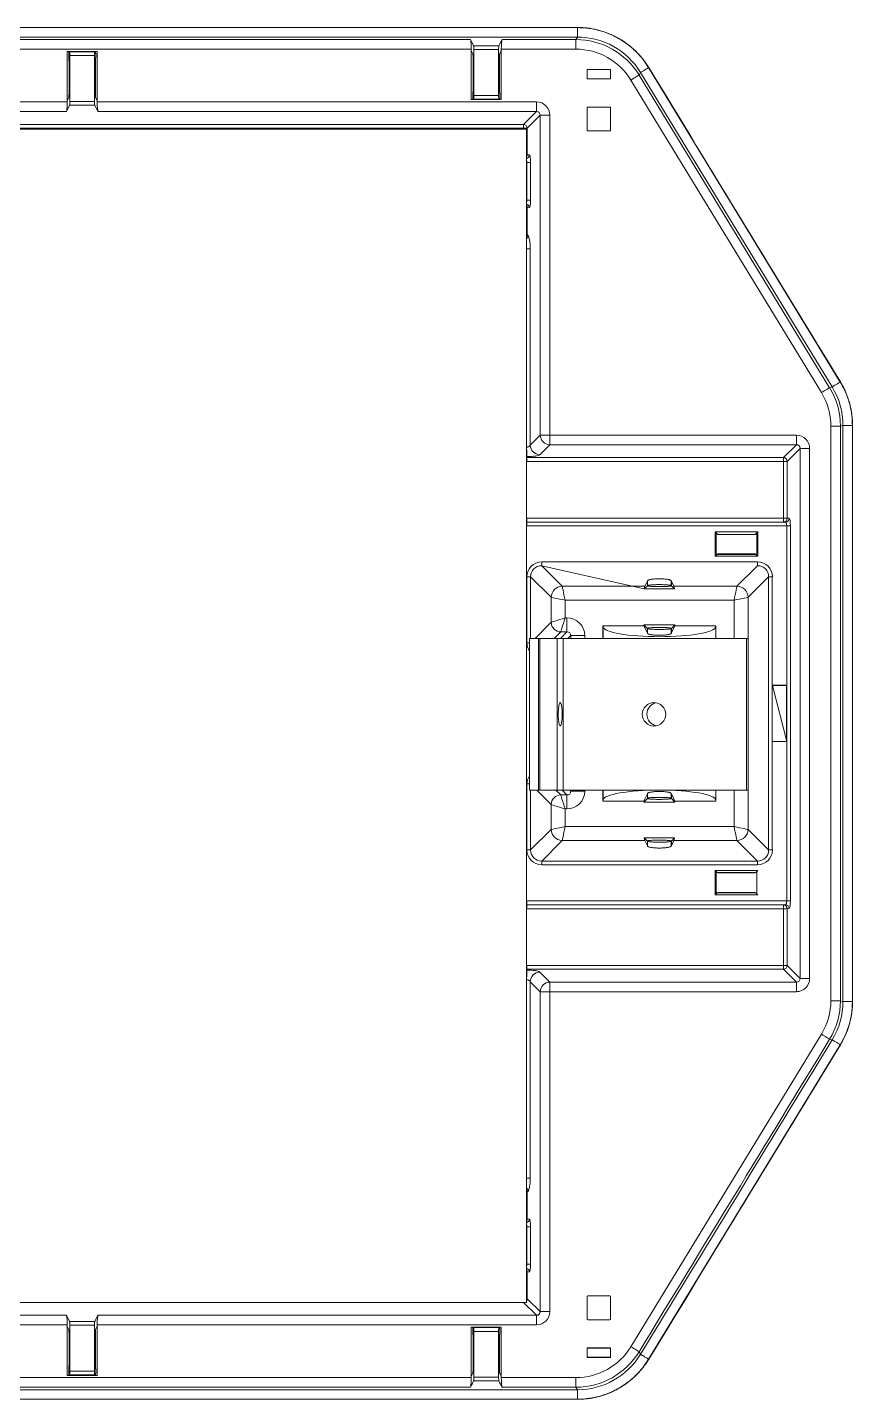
# Model space of a CAD drawing. Header units: inches. Extents: x 1518 to 2565, y 62 to 679.
# Drawn here: x 2197.41 to 2208.39, y 594.84 to 613.12 of the extents above; entities that cross this region are included whole.
import ezdxf

# ---------------------------------------------------------------- set-up
doc = ezdxf.new("R2010")
doc.units = ezdxf.units.IN
doc.header["$LTSCALE"] = 50
doc.header["$MEASUREMENT"] = 0
for name, color, linetype, lineweight in [('E2-ECOFEET', 254, 'Continuous', 5), ('ECOFEET', 254, 'Continuous', 5), ('TEXT', 1, 'Continuous', 20)]:
    doc.layers.add(name, color=color, linetype=linetype, lineweight=lineweight)

# ---------------------------------------------------------------- blocks, each defined once
blk = doc.blocks.new('Z1')
at = {"layer": 'ECOFEET', "color": 1, "linetype": 'Continuous'}
for p, q in [((75.225, 146.368), (75.244, 146.402)), ((73.831, 146.222), (73.852, 146.18)), ((68.476, 146.069), (68.476, 145.647)), ((68.827, 146.069), (68.827, 145.647)), ((73.856, 146.131), (73.856, 145.709)), ((74.207, 146.131), (74.207, 145.709)), ((75.687, 145.97), (75.687, 145.845)), ((68.472, 145.598), (68.451, 145.556)), ((68.83, 145.598), (68.851, 145.556)), ((75.373, 145.162), (75.373, 145.46)), ((75.383, 145.47), (75.677, 145.47)), ((75.687, 145.46), (75.687, 145.162)), ((75.677, 145.152), (75.383, 145.152)), ((77.08, 139.811), (77.08, 139.486)), ((77.645, 139.811), (77.62, 139.785)), ((77.08, 139.486), (77.645, 139.486)), ((76.177, 139.16), (76.177, 139.096)), ((76.495, 139.096), (76.495, 139.16)), ((75.585, 138.561), (76.128, 138.561)), ((76.177, 138.525), (76.177, 138.461)), ((76.495, 138.461), (76.495, 138.525)), ((76.544, 138.561), (76.544, 138.575)), ((77.087, 138.561), (77.087, 138.393)), ((74.725, 136.373), (74.725, 138.393)), ((74.746, 136.373), (74.746, 138.393)), ((74.973, 136.373), (74.973, 138.393)), ((75.057, 136.373), (75.057, 138.393)), ((77.498, 136.373), (77.498, 138.393)), ((78.03, 137.021), (78.032, 137.019)), ((75.585, 136.373), (75.585, 136.227)), ((76.177, 136.327), (76.177, 136.263)), ((76.495, 136.263), (76.495, 136.327)), ((76.177, 135.692), (76.177, 135.628)), ((76.495, 135.628), (76.495, 135.692)), ((74.569, 133.975), (74.568, 133.988)), ((75.373, 129.626), (75.373, 129.328)), ((75.677, 129.636), (75.383, 129.636)), ((75.687, 129.328), (75.687, 129.626)), ((74.7, 129.378), (74.528, 129.55)), ((68.472, 129.19), (68.451, 129.232)), ((75.383, 129.318), (75.677, 129.318)), ((68.476, 128.719), (68.476, 129.141)), ((68.827, 128.719), (68.827, 129.141)), ((73.856, 128.657), (73.856, 129.079)), ((74.207, 128.657), (74.207, 129.079)), ((75.374, 128.942), (75.373, 128.943)), ((75.374, 128.942), (75.374, 128.819)), ((75.686, 128.942), (75.374, 128.942)), ((75.686, 128.819), (75.686, 128.942)), ((75.373, 128.818), (75.687, 128.818))]:
    blk.add_line(p, q, dxfattribs=at)
for points in [[(75.244, 146.53), (75.244, 146.527), (75.244, 146.402), (58.783, 146.402)], [(58.783, 145.538), (68.451, 145.538), (68.451, 145.556), (68.451, 146.21), (68.851, 146.21), (68.851, 145.556), (68.851, 145.538), (74.7, 145.538), (74.7, 145.41)], [(74.231, 146.222), (74.231, 146.24), (75.225, 146.24), (75.225, 146.368), (74.241, 146.368), (74.199, 146.285), (73.863, 146.285), (73.822, 146.368)], [(74.21, 146.18), (74.231, 146.222), (74.231, 145.568), (73.831, 145.568), (73.831, 146.222), (73.831, 146.24)], [(75.686, 145.969), (75.687, 145.97), (75.373, 145.97), (75.374, 145.969)], [(75.686, 145.846), (75.687, 145.845), (75.373, 145.845)], [(76.085, 145.929), (76.066, 145.896), (78.603, 141.732)], [(78.16, 140.972), (78.16, 141.1), (74.877, 141.1), (74.877, 145.361), (74.749, 145.361)], [(74.528, 145.175), (74.528, 145.189), (58.783, 145.189)], [(59.317, 129.55), (66.942, 129.55), (74.567, 129.55), (74.567, 145.175), (66.942, 145.175), (66.942, 129.55)], [(74.567, 144.23), (74.572, 144.23), (74.572, 144.732), (74.567, 144.732)], [(74.572, 144.732), (74.621, 144.732), (74.621, 144.23), (74.572, 144.23)], [(78.747, 141.22), (78.619, 141.22), (78.619, 133.568), (78.747, 133.568), (78.78, 133.559)], [(74.572, 140.8), (77.988, 140.8), (77.988, 140.751), (74.572, 140.751), (74.572, 140.8), (74.572, 140.813)], [(78.032, 139.893), (78.081, 139.893), (78.081, 134.896), (78.032, 134.896), (74.57, 134.896), (74.57, 134.846)], [(77.08, 139.811), (77.106, 139.785), (77.092, 139.784), (77.092, 139.513), (77.106, 139.511), (77.08, 139.486)], [(74.621, 138.393), (74.621, 139.214), (74.572, 139.214), (74.572, 138.334), (74.607, 138.334)], [(77.517, 136.373), (77.517, 135.848), (77.791, 135.575), (77.84, 135.575), (77.84, 137.019), (77.84, 137.769), (77.84, 139.214), (77.791, 139.214), (77.791, 135.575)], [(77.791, 139.214), (77.517, 138.94), (77.517, 138.393)], [(75.082, 138.667), (75.105, 138.667), (75.105, 138.479)], [(75.585, 138.393), (75.585, 138.561), (75.586, 138.546), (75.586, 138.393)], [(76.128, 138.575), (76.128, 138.561), (76.176, 138.465), (76.176, 138.527), (76.128, 138.575), (76.544, 138.575), (76.496, 138.527), (76.496, 138.465), (76.544, 138.561), (77.087, 138.561), (77.086, 138.546), (77.086, 138.393)], [(75.155, 138.393), (75.155, 138.43), (75.117, 138.393)], [(75.155, 138.43), (75.342, 138.43), (75.342, 138.393)], [(78.03, 137.767), (78.032, 137.769), (77.84, 137.769), (77.842, 137.767)], [(74.607, 136.454), (74.572, 136.454), (74.572, 135.575), (74.621, 135.575), (74.621, 136.373)], [(75.14, 136.373), (75.155, 136.358), (75.155, 136.373)], [(75.342, 136.373), (75.342, 136.358), (75.155, 136.358)], [(75.586, 136.373), (75.586, 136.243), (75.585, 136.227), (76.128, 136.227)], [(76.544, 136.213), (76.128, 136.213), (76.176, 136.261), (76.176, 136.323), (76.128, 136.227), (76.128, 136.213)], [(77.087, 136.227), (76.544, 136.227), (76.496, 136.323), (76.496, 136.261), (76.544, 136.213), (76.544, 136.227)], [(77.086, 136.373), (77.086, 136.243), (77.087, 136.227), (77.087, 136.373)], [(77.08, 135.303), (77.106, 135.277), (77.092, 135.275), (77.092, 135.004), (77.106, 135.003), (77.08, 134.977)], [(78.014, 134.846), (77.988, 134.843), (77.988, 134.793), (74.57, 134.793), (74.57, 134.843)], [(74.572, 133.975), (74.572, 133.988), (74.572, 134.037), (77.988, 134.037), (77.988, 133.988), (74.572, 133.988)], [(74.749, 129.427), (74.749, 133.688), (74.616, 133.821)], [(76.195, 128.792), (76.193, 128.794), (78.744, 132.981), (78.746, 132.98)], [(74.567, 130.057), (74.572, 130.057), (74.621, 130.057), (74.621, 130.558), (74.572, 130.558)], [(74.572, 130.057), (74.572, 130.558), (74.567, 130.558)], [(68.851, 129.232), (68.851, 129.25), (74.7, 129.25), (74.7, 129.378), (68.861, 129.378), (68.819, 129.295), (68.483, 129.295), (68.442, 129.378)], [(68.451, 129.25), (68.451, 129.232), (68.451, 128.578), (68.851, 128.578), (68.851, 129.232), (68.83, 129.19)], [(74.231, 128.566), (74.231, 129.22), (73.831, 129.22), (73.831, 128.566), (73.852, 128.608)], [(73.822, 128.42), (63.481, 128.42), (63.439, 128.503), (63.103, 128.503), (63.062, 128.42)], [(63.471, 128.566), (63.471, 128.548), (73.831, 128.548), (73.831, 128.566)], [(75.244, 128.387), (75.225, 128.42), (75.225, 128.548), (74.231, 128.548), (74.231, 128.566), (74.21, 128.608)], [(58.783, 128.387), (75.244, 128.387), (75.244, 128.261), (75.244, 128.259)]]:
    blk.add_lwpolyline(points, dxfattribs=at)
for points in [[(68.827, 146.205), (68.476, 146.205), (68.482, 146.204), (68.82, 146.204)], [(74.196, 146.236), (73.867, 146.236), (73.867, 145.624), (74.196, 145.624)], [(68.816, 146.154), (68.487, 146.154), (68.487, 145.542), (68.816, 145.542)], [(75.374, 145.969), (75.686, 145.969), (75.686, 145.846), (75.374, 145.846), (75.373, 145.845), (75.373, 145.97)], [(74.207, 145.573), (73.856, 145.573), (73.862, 145.574), (74.2, 145.574)], [(77.988, 139.945), (77.988, 139.995), (74.57, 139.995), (74.57, 139.945), (74.57, 139.943)], [(77.08, 139.811), (77.645, 139.811), (77.645, 139.486), (77.62, 139.511), (77.633, 139.513), (77.633, 139.784), (77.62, 139.785), (77.613, 139.778), (77.113, 139.778), (77.106, 139.785)], [(77.106, 139.511), (77.113, 139.518), (77.613, 139.518), (77.62, 139.511)], [(76.135, 139.053), (76.537, 139.053), (76.496, 139.094), (76.496, 139.156), (76.53, 139.088), (77.369, 139.088), (77.643, 139.361), (77.643, 139.411), (74.769, 139.411), (74.769, 139.361)], [(74.607, 138.393), (74.725, 138.393), (74.746, 138.393), (74.973, 138.393), (75.057, 138.393), (77.498, 138.393), (77.518, 138.393), (77.518, 136.373), (77.498, 136.373), (75.057, 136.373), (74.973, 136.373), (74.746, 136.373), (74.725, 136.373), (74.607, 136.373)], [(77.842, 137.767), (78.03, 137.767), (78.03, 137.021), (77.842, 137.021), (77.84, 137.019), (78.032, 137.019)], [(77.08, 135.303), (77.08, 134.977), (77.645, 134.977), (77.62, 135.003), (77.633, 135.004), (77.633, 135.275), (77.62, 135.277), (77.613, 135.27), (77.113, 135.27), (77.106, 135.277), (77.62, 135.277), (77.645, 135.303)], [(77.106, 135.003), (77.113, 135.01), (77.613, 135.01), (77.62, 135.003)], [(68.487, 128.634), (68.816, 128.634), (68.816, 129.246), (68.487, 129.246)], [(73.862, 129.214), (74.2, 129.214), (74.207, 129.215), (73.856, 129.215)], [(73.867, 128.552), (74.196, 128.552), (74.196, 129.164), (73.867, 129.164)], [(75.686, 128.942), (75.687, 128.943), (75.373, 128.943), (75.373, 128.818), (75.374, 128.819), (75.686, 128.819), (75.687, 128.818)]]:
    blk.add_lwpolyline(points, close=True, dxfattribs=at)
at = {"layer": 'ECOFEET', "color": 1, "linetype": 'Continuous', "flags": 128}
for points in [[(76.066, 145.896), (76.061, 145.893), (76.053, 145.888), (76.042, 145.881), (76.028, 145.873), (76.013, 145.863), (75.995, 145.852), (75.976, 145.841), (75.957, 145.829), (78.494, 141.666), (78.513, 141.678), (78.532, 141.689), (78.549, 141.7), (78.565, 141.709), (78.579, 141.718), (78.59, 141.724), (78.598, 141.729), (78.603, 141.732), (78.637, 141.742), (78.642, 141.745), (78.65, 141.75), (78.66, 141.756), (78.674, 141.765), (78.689, 141.774), (78.707, 141.785), (78.725, 141.796), (78.744, 141.807), (76.193, 145.995), (76.195, 145.996)], [(78.637, 141.742), (76.085, 145.929), (76.09, 145.932), (76.098, 145.937), (76.109, 145.944), (76.123, 145.952), (76.138, 145.961), (76.155, 145.972), (76.174, 145.983), (76.193, 145.995)], [(74.567, 140.8), (74.568, 140.8), (74.568, 140.798), (74.568, 140.794), (74.567, 140.789), (74.567, 140.783), (74.567, 140.779)], [(75.018, 138.393), (75.105, 138.479), (75.023, 138.479), (75.026, 138.49), (75.031, 138.507), (75.039, 138.531), (75.048, 138.559), (75.058, 138.593), (75.07, 138.629), (75.082, 138.667), (75.082, 138.901), (75.044, 138.909), (75.008, 138.916), (74.975, 138.923), (74.946, 138.929), (74.922, 138.934), (74.905, 138.938), (74.895, 138.94), (74.895, 138.607), (74.905, 138.611), (74.922, 138.616), (74.946, 138.624), (74.975, 138.633), (75.008, 138.643), (75.044, 138.655), (75.082, 138.667)], [(75.041, 137.383), (75.04, 137.429), (75.036, 137.471), (75.031, 137.505), (75.024, 137.528), (75.017, 137.538), (75.009, 137.535), (75.002, 137.518), (74.996, 137.489), (74.991, 137.45), (74.989, 137.406), (74.989, 137.359), (74.991, 137.315), (74.996, 137.276), (75.002, 137.247), (75.009, 137.23), (75.017, 137.227), (75.024, 137.237), (75.031, 137.26), (75.036, 137.295), (75.04, 137.337), (75.041, 137.383)], [(77.643, 135.427), (74.769, 135.427), (74.769, 135.378), (77.643, 135.378), (77.643, 135.427), (77.369, 135.7), (77.367, 135.711), (77.364, 135.728), (77.359, 135.752), (77.353, 135.781), (77.346, 135.814), (77.338, 135.85), (77.33, 135.888), (77.33, 136.373)], [(75.105, 136.309), (75.105, 136.122), (75.082, 136.122), (75.044, 136.134), (75.008, 136.145), (74.975, 136.155), (74.946, 136.165), (74.922, 136.172), (74.905, 136.178), (74.895, 136.181), (74.895, 135.848), (74.905, 135.85), (74.922, 135.854), (74.946, 135.859), (74.975, 135.865), (75.008, 135.872), (75.044, 135.88), (75.082, 135.888), (75.074, 135.85), (75.066, 135.814), (75.059, 135.781), (75.053, 135.752), (75.048, 135.728), (75.044, 135.711), (75.042, 135.7), (76.142, 135.7), (76.176, 135.632), (76.176, 135.694), (76.135, 135.735), (76.537, 135.735), (76.496, 135.694), (76.496, 135.632), (76.53, 135.7)], [(74.567, 133.988), (74.568, 133.988), (74.568, 133.99), (74.568, 133.994), (74.567, 133.999), (74.567, 134.005), (74.567, 134.009)], [(76.085, 128.859), (76.066, 128.893), (76.061, 128.896), (76.053, 128.901), (76.042, 128.907), (76.028, 128.916), (76.013, 128.925), (75.995, 128.936), (75.976, 128.947), (75.957, 128.959), (78.494, 133.122), (78.513, 133.111), (78.532, 133.099), (78.549, 133.089), (78.565, 133.079), (78.579, 133.071), (78.59, 133.064), (78.598, 133.059), (78.603, 133.056)]]:
    blk.add_lwpolyline(points, dxfattribs=at)
at = {"layer": 'ECOFEET', "color": 1, "linetype": 'Continuous'}
for points in [[(74.567, 144.783, 0.339312), (74.604, 144.832), (74.577, 144.834), (74.577, 145.189, 0.393981), (74.528, 145.238), (74.7, 145.41), (68.861, 145.41), (68.819, 145.493), (68.483, 145.493), (68.442, 145.41)], [(58.783, 145.238), (74.528, 145.238), (74.528, 145.189), (74.577, 145.189), (74.749, 145.361), (74.749, 141.1), (74.877, 141.1), (74.877, 140.972, -0.39394), (74.749, 141.1), (74.616, 140.967), (74.616, 143.583), (74.567, 143.583)], [(74.567, 144.834), (74.577, 144.834, -0.161909), (74.567, 144.804)], [(74.567, 143.719, 0.243978), (74.59, 143.76), (74.577, 143.773), (74.577, 144.127), (74.604, 144.13, 0.339475), (74.567, 144.178)], [(74.567, 144.158, -0.161947), (74.577, 144.127), (74.567, 144.127)], [(74.567, 143.773), (74.577, 143.773, -0.1542), (74.567, 143.744)], [(78.209, 133.865), (78.209, 140.923), (78.037, 140.751, 0.393894), (77.988, 140.8), (78.16, 140.972), (74.877, 140.972), (74.744, 140.839, -0.393941), (74.616, 140.967)], [(78.16, 133.816), (77.988, 133.988, 0.393952), (78.037, 134.037), (78.209, 133.865), (78.337, 133.865), (78.337, 140.923), (78.209, 140.923)], [(74.568, 140.8), (74.569, 140.813, 0.017211), (74.572, 140.813), (74.572, 140.813, -0.01683), (74.569, 140.813), (74.569, 140.813)], [(78.032, 134.896), (78.032, 137.019), (78.032, 137.769), (78.032, 139.893), (74.57, 139.893), (74.57, 139.943), (78.014, 139.943), (77.988, 139.945, 0.41212), (78.037, 139.995), (77.988, 139.995), (77.988, 140.751), (78.037, 140.751), (78.037, 139.995), (78.064, 139.993, -0.412121), (78.014, 139.943)], [(74.769, 139.361), (75.042, 139.088, 0.393943), (74.895, 138.94), (74.621, 139.214)], [(74.68, 138.393), (74.895, 138.607, 0.39393), (75.023, 138.479), (74.936, 138.393)], [(76.295, 137.536, 0.358827), (76.17, 137.383, 0.35828), (76.295, 137.229)], [(74.959, 136.373), (75.023, 136.309, 0.39393), (74.895, 136.181), (74.703, 136.373)], [(74.621, 135.575), (74.895, 135.848, 0.393943), (75.042, 135.7), (74.769, 135.427)], [(74.567, 131.206), (74.616, 131.206), (74.616, 133.821, -0.393941), (74.744, 133.949), (74.877, 133.816), (78.16, 133.816), (78.16, 133.688), (74.877, 133.688), (74.877, 133.816, 0.39394), (74.749, 133.688), (74.877, 133.688), (74.877, 129.427), (74.749, 129.427), (74.577, 129.599), (74.577, 129.954), (74.604, 129.957, 0.339312), (74.567, 130.005)], [(74.567, 130.61, 0.338504), (74.604, 130.658), (74.577, 130.661), (74.577, 131.016), (74.59, 131.028, 0.244001), (74.567, 131.069)], [(74.567, 131.016), (74.577, 131.016, 0.153948), (74.567, 131.044)], [(74.567, 130.661), (74.577, 130.661, -0.161908), (74.567, 130.631)], [(74.567, 129.984, -0.161909), (74.577, 129.954), (74.567, 129.954)], [(74.567, 129.599), (74.577, 129.599, -0.154203), (74.567, 129.571)]]:
    blk.add_lwpolyline(points, format="xyb", dxfattribs=at)
at = {"layer": 'ECOFEET', "color": 1, "linetype": 'Continuous', "flags": 128}
for points in [[(76.135, 139.053), (76.176, 139.094), (76.176, 139.156), (76.142, 139.088), (75.042, 139.088), (75.044, 139.078), (75.048, 139.06), (75.053, 139.037), (75.059, 139.008), (75.066, 138.974), (75.074, 138.938), (75.082, 138.901), (77.33, 138.901), (77.338, 138.938), (77.346, 138.974), (77.353, 139.008), (77.359, 139.037), (77.364, 139.06), (77.367, 139.078), (77.369, 139.088, -0.393943), (77.517, 138.94), (77.507, 138.938), (77.49, 138.934), (77.466, 138.929), (77.437, 138.923), (77.404, 138.916), (77.368, 138.909), (77.33, 138.901), (77.33, 138.393)], [(76.53, 135.7), (77.369, 135.7, 0.393943), (77.517, 135.848), (77.507, 135.85), (77.49, 135.854), (77.466, 135.859), (77.437, 135.865), (77.404, 135.872), (77.368, 135.88), (77.33, 135.888), (75.082, 135.888), (75.082, 136.122), (75.07, 136.159), (75.058, 136.195), (75.048, 136.229), (75.039, 136.258), (75.031, 136.281), (75.026, 136.299), (75.023, 136.309), (75.105, 136.309), (75.042, 136.373)]]:
    blk.add_lwpolyline(points, format="xyb", dxfattribs=at)
at = {"layer": 'ECOFEET', "color": 1, "linetype": 'Continuous'}
for points in [[(78.037, 134.037), (77.988, 134.037), (77.988, 134.793), (78.037, 134.793, 0.41212), (77.988, 134.843), (74.57, 134.843), (74.57, 134.846), (78.014, 134.846, -0.412121), (78.064, 134.796), (78.037, 134.793)], [(74.569, 133.975, -0.01683), (74.572, 133.975), (74.572, 133.975, 0.015516), (74.569, 133.975)]]:
    blk.add_lwpolyline(points, format="xyb", close=True, dxfattribs=at)
blk.add_circle((76.264, 137.382), 0.156, dxfattribs=at)
for centre, major_axis, ratio, start_param, end_param in [((75.225, 145.382), (0.502, 0.894), 0.975175, 5.779917, 6.786454), ((68.482, 146.154), (0, 0.05), 0.087489, 4.712389, 6.265732), ((68.82, 146.154), (0, 0.05), 0.087489, 0.017453, 1.570796), ((73.862, 146.236), (0, 0.05), 0.087489, 4.712389, 6.108652), ((74.2, 146.236), (0, 0.05), 0.087489, 0.174533, 1.570796), ((74.243, 146.24), (0, 0.13), 0.087489, 0.174533, 1.570796), ((75.21, 145.357), (0.497, 0.885), 0.985189, 5.779917, 6.786454), ((75.21, 145.357), (-0.435, -0.774), 0.980156, 2.638324, 3.644861), ((68.471, 146.069), (0, 0.05), 0.087489, 4.712389, 5.759587), ((73.851, 146.131), (0, 0.05), 0.087489, 4.712389, 6.108652), ((74.211, 146.131), (0, 0.05), 0.087489, 0.174533, 1.570796), ((68.471, 145.647), (0, 0.05), 0.087489, 3.316126, 4.712389), ((68.831, 145.647), (0, 0.05), 0.087489, 1.570796, 2.96706), ((73.851, 145.709), (0, 0.05), 0.087489, 3.665191, 4.712389), ((68.482, 145.542), (0, 0.05), 0.087489, 3.316126, 4.712389), ((68.82, 145.542), (0, 0.05), 0.087489, 1.570796, 2.96706), ((68.863, 145.538), (0, 0.13), 0.087489, 1.570796, 2.96706), ((73.862, 145.624), (0, 0.05), 0.087489, 3.159046, 4.712389), ((74.2, 145.624), (0, 0.05), 0.087489, 1.570796, 3.124139), ((74.694, 145.355), (-0.131, -0.131), 0.970288, 2.371274, 3.911912), ((75.383, 145.46), (-0.00707, 0.00707), 0.999695, 5.497939, 7.068431), ((75.677, 145.46), (0.00707, 0.00707), 0.999695, 5.497939, 7.068431), ((74.694, 145.355), (0.042, 0.042), 0.84211, 5.512866, 7.053504), ((75.383, 145.162), (-0.00707, -0.00707), 0.999695, 5.497939, 7.068431), ((75.677, 145.162), (0.00707, -0.00707), 0.999695, 5.497939, 7.068431), ((74.554, 144.732), (0, 0.05), 0.352654, 4.712389, 5.483791), ((74.603, 144.732), (0, 0.1), 0.176327, 4.712389, 6.265732), ((74.554, 144.23), (0, 0.05), 0.352654, 3.940987, 4.712389), ((74.603, 144.23), (0, 0.1), 0.176327, 3.159046, 4.712389), ((74.584, 143.583), (0, 0.18), 0.176327, 4.712389, 6.108652), ((77.735, 141.213), (-0.852, -0.239), 0.98364, 2.872238, 3.410948), ((77.735, 141.213), (0.975, 0.274), 0.987808, 6.01383, 6.55254), ((77.761, 141.22), (0.983, 0.276), 0.979508, 6.01383, 6.55254), ((78.154, 140.917), (-0.131, -0.131), 0.970288, 2.371274, 3.911912), ((78.154, 140.917), (0.042, 0.042), 0.84211, 5.512866, 7.053504), ((74.572, 140.852), (-0.003, -0.101), 0.984791, 6.249645, 6.316725), ((74.572, 140.852), (0.0018, 0.0523), 0.955933, 3.108053, 3.175133), ((74.567, 140.845), (0.18, 0), 0.176327, 4.741443, 6.108652), ((78.063, 139.893), (0, 0.1), 0.176327, 4.712389, 6.265732), ((78.014, 139.893), (0, 0.05), 0.352654, 4.712389, 6.265732), ((74.775, 139.208), (-0.146, 0.146), 0.970288, 5.512866, 7.053504), ((74.775, 139.208), (0.111, -0.111), 0.951716, 2.371274, 3.911912), ((77.637, 139.208), (0.146, 0.146), 0.970288, 5.512866, 7.053504), ((77.637, 139.208), (0.111, 0.111), 0.951716, 5.512866, 7.053504), ((76.145, 138.901), (0, 0.19), 0.087489, 0.174533, 0.638994), ((76.527, 138.901), (0, 0.19), 0.087489, 5.644191, 6.108652), ((75.098, 138.423), (-0.175, -0.175), 0.970288, 2.371274, 3.911912), ((76.336, 138.548), (0.75, 0), 0.176327, 3.159046, 6.265732), ((74.754, 138.339), (-0.131, -0.131), 0.970288, 5.512866, 6.143516), ((75.098, 138.423), (0.0445, 0.0445), 0.793717, 5.512866, 7.053504), ((74.754, 136.449), (0.131, -0.131), 0.970288, 3.281262, 3.911912), ((75.098, 136.365), (-0.175, 0.175), 0.970288, 2.371274, 3.911912), ((75.098, 136.365), (-0.0445, 0.0445), 0.793717, 2.371274, 3.911912), ((76.336, 136.24), (0.75, 0), 0.176327, 0.017453, 3.124139), ((75.678, 136.265), (0.5, 0), 0.087489, 6.195919, 6.224625), ((76.145, 135.888), (0, 0.19), 0.087489, 2.502598, 2.96706), ((76.994, 135.69), (0.5, 0), 0.087489, 3.054326, 3.083032), ((76.527, 135.888), (0, 0.19), 0.087489, 3.316126, 3.780587), ((74.775, 135.581), (-0.146, -0.146), 0.970288, 5.512866, 7.053504), ((74.775, 135.581), (0.111, 0.111), 0.951716, 2.371274, 3.911912), ((77.637, 135.581), (0.111, -0.111), 0.951716, 5.512866, 7.053504), ((77.637, 135.581), (0.146, -0.146), 0.970288, 5.512866, 7.053504), ((78.014, 134.896), (0, 0.05), 0.352654, 3.159046, 4.712389), ((78.063, 134.896), (0, 0.1), 0.176327, 3.159046, 4.712389), ((74.572, 133.936), (-0.003, 0.101), 0.984791, 6.249645, 6.316725), ((74.572, 133.936), (-0.0018, 0.0523), 0.955933, 6.249645, 6.316725), ((74.567, 133.944), (0.18, 0), 0.176327, 0.174533, 1.541742), ((78.154, 133.871), (-0.131, 0.131), 0.970288, 2.371274, 3.911912), ((78.154, 133.871), (-0.042, 0.042), 0.84211, 2.371274, 3.911912), ((77.735, 133.576), (-0.852, 0.239), 0.98364, 2.872238, 3.410948), ((77.735, 133.576), (0.975, -0.274), 0.987808, 6.01383, 6.55254), ((77.761, 133.568), (0.983, -0.276), 0.979508, 6.01383, 6.55254), ((74.584, 131.206), (0, 0.18), 0.176327, 3.316126, 4.712389), ((74.603, 130.558), (0, 0.1), 0.176327, 4.712389, 6.265732), ((74.554, 130.558), (0, 0.05), 0.352654, 4.712389, 5.483791), ((74.554, 130.057), (0, 0.05), 0.352654, 3.940987, 4.712389), ((74.603, 130.057), (0, 0.1), 0.176327, 3.159046, 4.712389), ((75.383, 129.626), (-0.00707, 0.00707), 0.999695, 5.497939, 7.068431), ((75.677, 129.626), (0.00707, 0.00707), 0.999695, 5.497939, 7.068431), ((74.694, 129.433), (-0.131, 0.131), 0.970288, 2.371274, 3.911912), ((74.694, 129.433), (-0.042, 0.042), 0.84211, 2.371274, 3.911912), ((68.482, 129.246), (0, 0.05), 0.087489, 4.712389, 6.108652), ((68.82, 129.246), (0, 0.05), 0.087489, 0.174533, 1.570796), ((68.863, 129.25), (0, 0.13), 0.087489, 0.174533, 1.570796), ((73.862, 129.164), (0, 0.05), 0.087489, 4.712389, 6.265732), ((74.2, 129.164), (0, 0.05), 0.087489, 0.017453, 1.570796), ((75.383, 129.328), (-0.00707, -0.00707), 0.999695, 5.497939, 7.068431), ((75.677, 129.328), (0.00707, -0.00707), 0.999695, 5.497939, 7.068431), ((68.471, 129.141), (0, 0.05), 0.087489, 4.712389, 6.108652), ((68.831, 129.141), (0, 0.05), 0.087489, 0.174533, 1.570796), ((73.851, 129.079), (0, 0.05), 0.087489, 4.712389, 5.759587), ((75.21, 129.432), (-0.435, 0.774), 0.980156, 2.638324, 3.644861), ((75.21, 129.432), (-0.497, 0.885), 0.985189, 2.638324, 3.644861), ((75.225, 129.406), (-0.502, 0.894), 0.975175, 2.638324, 3.644861), ((68.471, 128.719), (0, 0.05), 0.087489, 3.665191, 4.712389), ((73.851, 128.657), (0, 0.05), 0.087489, 3.316126, 4.712389), ((74.211, 128.657), (0, 0.05), 0.087489, 1.570796, 2.96706), ((68.482, 128.634), (0, 0.05), 0.087489, 3.159046, 4.712389), ((68.82, 128.634), (0, 0.05), 0.087489, 1.570796, 3.124139), ((73.862, 128.552), (0, 0.05), 0.087489, 3.316126, 4.712389), ((74.2, 128.552), (0, 0.05), 0.087489, 1.570796, 2.96706), ((74.243, 128.548), (0, 0.13), 0.087489, 1.570796, 2.96706)]:
    blk.add_ellipse(centre, major_axis=major_axis, ratio=ratio, start_param=start_param, end_param=end_param, dxfattribs=at)
for points, knots in [([(75.789, 146.387), (75.774, 146.395), (75.738, 146.415), (75.686, 146.439), (75.632, 146.461), (75.581, 146.478), (75.545, 146.488), (75.526, 146.493), (75.51, 146.498), (75.469, 146.507), (75.413, 146.517), (75.355, 146.525), (75.301, 146.529), (75.263, 146.529), (75.244, 146.53), (69.757, 146.53), (64.27, 146.53), (58.783, 146.53)], [0, 0, 0, 0, 0.18002, 0.438364, 0.599832, 0.799874, 1, 1, 1, 1.179721, 1.43795, 1.599566, 1.799702, 2, 2, 2, 3, 3, 3, 3]), ([(76.193, 145.995), (76.169, 146.031), (76.121, 146.104), (76.021, 146.216), (75.892, 146.326), (75.731, 146.422), (75.556, 146.488), (75.392, 146.522), (75.287, 146.526), (75.244, 146.527), (69.757, 146.527), (64.27, 146.527), (58.783, 146.527)], [0, 0, 0, 0, 0.115443, 0.230884, 0.395157, 0.559428, 0.723469, 0.887518, 1, 1, 1, 2, 2, 2, 2]), ([(78.908, 133.559), (78.908, 136.116), (78.908, 138.673), (78.908, 141.229), (78.908, 141.248), (78.908, 141.292), (78.902, 141.353), (78.893, 141.415), (78.883, 141.471), (78.872, 141.511), (78.867, 141.53), (78.862, 141.548), (78.849, 141.59), (78.828, 141.647), (78.802, 141.705), (78.777, 141.756), (78.756, 141.791), (78.746, 141.808), (77.895, 143.204), (77.045, 144.6), (76.195, 145.996), (76.185, 146.01), (76.163, 146.046), (76.13, 146.092), (76.093, 146.138), (76.057, 146.178), (76.03, 146.204), (76.017, 146.218), (76.004, 146.23), (75.974, 146.258), (75.93, 146.294), (75.883, 146.329), (75.839, 146.359), (75.806, 146.378), (75.789, 146.387)], [0, 0, 0, 0, 1, 1, 1, 1.180358, 1.438821, 1.600134, 1.800072, 2, 2, 2, 2.180039, 2.438373, 2.599849, 2.799888, 3, 3, 3, 4, 4, 4, 4.180627, 4.439238, 4.600416, 4.800263, 5, 5, 5, 5.180341, 5.438823, 5.600136, 5.800081, 6, 6, 6, 6]), ([(63.062, 146.368), (63.075, 146.34), (63.089, 146.313), (63.103, 146.285), (63.215, 146.285), (63.327, 146.285), (63.439, 146.285), (63.453, 146.313), (63.467, 146.34), (63.481, 146.368), (66.928, 146.368), (70.375, 146.368), (73.822, 146.368), (73.823, 146.363), (73.826, 146.354), (73.829, 146.319), (73.831, 146.279), (73.831, 146.253), (73.831, 146.24), (70.378, 146.24), (66.924, 146.24), (63.471, 146.24), (63.471, 146.234), (63.471, 146.228), (63.471, 146.222), (63.471, 146.004), (63.471, 145.786), (63.471, 145.568), (63.338, 145.568), (63.204, 145.568), (63.071, 145.568), (63.071, 145.786), (63.071, 146.004), (63.071, 146.222), (63.071, 146.228), (63.071, 146.234), (63.071, 146.24)], [0, 0, 0, 0, 1, 1, 1, 2, 2, 2, 3, 3, 3, 4, 4, 4, 4.272801, 4.562439, 4.788004, 5, 5, 5, 6, 6, 6, 7, 7, 7, 8, 8, 8, 9, 9, 9, 10, 10, 10, 11, 11, 11, 11]), ([(68.473, 146.112), (68.473, 146.113), (68.473, 146.117), (68.472, 146.125), (68.471, 146.139), (68.471, 146.155), (68.471, 146.172), (68.472, 146.185), (68.473, 146.197), (68.474, 146.204), (68.475, 146.205), (68.476, 146.205)], [0, 0, 0, 0, 0.046016, 0.154502, 0.274037, 0.399936, 0.525871, 0.645374, 0.753886, 0.891298, 1, 1, 1, 1]), ([(73.856, 145.573), (73.855, 145.573), (73.854, 145.574), (73.853, 145.581), (73.852, 145.593), (73.851, 145.607), (73.851, 145.623), (73.851, 145.639), (73.852, 145.653), (73.853, 145.661), (73.853, 145.665), (73.853, 145.666)], [0, 0, 0, 0, 0.108708, 0.246106, 0.354618, 0.474155, 0.600055, 0.725955, 0.845491, 0.954004, 1, 1, 1, 1]), ([(68.451, 145.538), (68.451, 145.522), (68.451, 145.488), (68.448, 145.447), (68.445, 145.42), (68.443, 145.413), (68.442, 145.41), (65.222, 145.41), (62.003, 145.41), (58.783, 145.41)], [0, 0, 0, 0, 0.271927, 0.561327, 0.787283, 1, 1, 1, 2, 2, 2, 2]), ([(78.78, 141.229), (78.822, 141.229), (78.864, 141.229), (78.906, 141.229), (78.905, 141.273), (78.902, 141.36), (78.875, 141.503), (78.828, 141.655), (78.772, 141.756), (78.744, 141.807), (78.745, 141.808), (78.745, 141.808), (78.746, 141.808)], [0, 0, 0, 0, 1, 1, 1, 1.214436, 1.431885, 1.712494, 2, 2, 2, 3, 3, 3, 3]), ([(78.637, 133.046), (78.638, 133.045), (78.64, 133.044), (78.642, 133.043), (78.644, 133.042), (78.647, 133.04), (78.65, 133.038), (78.653, 133.036), (78.657, 133.034), (78.66, 133.032), (78.665, 133.029), (78.669, 133.026), (78.674, 133.024), (78.679, 133.02), (78.684, 133.017), (78.689, 133.014), (78.695, 133.011), (78.701, 133.007), (78.707, 133.004), (78.713, 133), (78.719, 132.996), (78.725, 132.992), (78.731, 132.989), (78.738, 132.985), (78.744, 132.981), (78.765, 133.019), (78.808, 133.095), (78.86, 133.23), (78.898, 133.385), (78.904, 133.5), (78.906, 133.559), (78.906, 136.116), (78.906, 138.673), (78.906, 141.229), (78.907, 141.229), (78.908, 141.229), (78.908, 141.229)], [0, 0, 0, 0, 1, 1, 1, 2, 2, 2, 3, 3, 3, 4, 4, 4, 5, 5, 5, 6, 6, 6, 7, 7, 7, 8, 8, 8, 8.214437, 8.431884, 8.712491, 9, 9, 9, 10, 10, 10, 11, 11, 11, 11]), ([(58.783, 128.259), (64.27, 128.259), (69.757, 128.259), (75.244, 128.259), (75.261, 128.259), (75.303, 128.259), (75.36, 128.264), (75.418, 128.272), (75.471, 128.281), (75.508, 128.29), (75.526, 128.295), (75.543, 128.299), (75.583, 128.31), (75.637, 128.329), (75.691, 128.351), (75.739, 128.374), (75.773, 128.392), (75.789, 128.401), (75.804, 128.409), (75.84, 128.43), (75.887, 128.462), (75.934, 128.498), (75.975, 128.531), (76.003, 128.557), (76.017, 128.57), (76.029, 128.582), (76.059, 128.612), (76.096, 128.655), (76.133, 128.701), (76.164, 128.744), (76.184, 128.776), (76.195, 128.792), (77.045, 130.188), (77.895, 131.584), (78.746, 132.98), (78.755, 132.995), (78.778, 133.034), (78.805, 133.089), (78.83, 133.146), (78.85, 133.2), (78.861, 133.239), (78.867, 133.258), (78.872, 133.276), (78.883, 133.319), (78.894, 133.379), (78.903, 133.441), (78.907, 133.498), (78.908, 133.538), (78.908, 133.559), (78.908, 133.559), (78.907, 133.559), (78.906, 133.559), (78.864, 133.559), (78.822, 133.559), (78.78, 133.559), (78.78, 136.116), (78.78, 138.673), (78.78, 141.229), (78.769, 141.226), (78.758, 141.223), (78.747, 141.22), (78.747, 138.669), (78.747, 136.119), (78.747, 133.568)], [0, 0, 0, 0, 1, 1, 1, 1.180622, 1.439236, 1.600411, 1.800262, 2, 2, 2, 2.180338, 2.438826, 2.600137, 2.80008, 3, 3, 3, 3.180017, 3.438364, 3.599834, 3.799873, 4, 4, 4, 4.179714, 4.437943, 4.599563, 4.799698, 5, 5, 5, 6, 6, 6, 6.180349, 6.438815, 6.600136, 6.800072, 7, 7, 7, 7.180037, 7.438371, 7.599844, 7.79989, 8, 8, 8, 9, 9, 9, 10, 10, 10, 11, 11, 11, 12, 12, 12, 13, 13, 13, 13]), ([(74.572, 140.813), (74.571, 140.817), (74.571, 140.825), (74.57, 140.854), (74.569, 140.893), (74.569, 140.924), (74.569, 140.94), (74.569, 140.941)], [0, 0, 0, 0, 0.242004, 0.484009, 0.726006, 0.988622, 1, 1, 1, 1]), ([(74.572, 133.975), (74.571, 133.971), (74.571, 133.963), (74.57, 133.934), (74.569, 133.896), (74.569, 133.864), (74.569, 133.848), (74.569, 133.847)], [0, 0, 0, 0, 0.242004, 0.484009, 0.726006, 0.988622, 1, 1, 1, 1]), ([(58.783, 128.261), (64.27, 128.261), (69.757, 128.261), (75.244, 128.261), (75.288, 128.262), (75.375, 128.265), (75.523, 128.292), (75.683, 128.345), (75.849, 128.433), (75.997, 128.548), (76.112, 128.67), (76.169, 128.758), (76.193, 128.794), (76.186, 128.797), (76.18, 128.801), (76.174, 128.805), (76.168, 128.809), (76.161, 128.813), (76.155, 128.816), (76.15, 128.82), (76.144, 128.823), (76.138, 128.827), (76.133, 128.83), (76.128, 128.833), (76.123, 128.836), (76.118, 128.839), (76.114, 128.842), (76.109, 128.844), (76.105, 128.847), (76.102, 128.849), (76.098, 128.851), (76.096, 128.853), (76.093, 128.854), (76.09, 128.856), (76.089, 128.857), (76.087, 128.858), (76.085, 128.859), (76.936, 130.255), (77.786, 131.651), (78.637, 133.046), (78.625, 133.049), (78.614, 133.053), (78.603, 133.056), (77.758, 131.668), (76.912, 130.28), (76.066, 128.893)], [0, 0, 0, 0, 1, 1, 1, 1.115443, 1.230884, 1.395157, 1.559426, 1.72347, 1.887517, 2, 2, 2, 3, 3, 3, 4, 4, 4, 5, 5, 5, 6, 6, 6, 7, 7, 7, 8, 8, 8, 9, 9, 9, 10, 10, 10, 11, 11, 11, 12, 12, 12, 13, 13, 13, 13]), ([(58.783, 129.25), (62.006, 129.25), (65.228, 129.25), (68.451, 129.25), (68.451, 129.267), (68.451, 129.301), (68.448, 129.341), (68.445, 129.368), (68.443, 129.375), (68.442, 129.378), (65.222, 129.378), (62.003, 129.378), (58.783, 129.378)], [0, 0, 0, 0, 1, 1, 1, 1.271933, 1.561317, 1.787279, 2, 2, 2, 3, 3, 3, 3]), ([(73.856, 129.215), (73.855, 129.215), (73.854, 129.214), (73.853, 129.207), (73.852, 129.195), (73.851, 129.182), (73.851, 129.165), (73.851, 129.149), (73.852, 129.135), (73.853, 129.127), (73.853, 129.123), (73.853, 129.122)], [0, 0, 0, 0, 0.108702, 0.246114, 0.354625, 0.47416, 0.600059, 0.725958, 0.845493, 0.954004, 1, 1, 1, 1]), ([(68.473, 128.676), (68.473, 128.675), (68.473, 128.671), (68.472, 128.663), (68.471, 128.649), (68.471, 128.633), (68.471, 128.617), (68.472, 128.603), (68.473, 128.591), (68.474, 128.584), (68.475, 128.583), (68.476, 128.583), (68.593, 128.583), (68.71, 128.583), (68.827, 128.583), (68.824, 128.583), (68.822, 128.584), (68.82, 128.584), (68.707, 128.584), (68.595, 128.584), (68.482, 128.584), (68.48, 128.584), (68.478, 128.583), (68.476, 128.583)], [0, 0, 0, 0, 0.045996, 0.154507, 0.274043, 0.399941, 0.52584, 0.645375, 0.753886, 0.891298, 1, 1, 1, 2, 2, 2, 3, 3, 3, 4, 4, 4, 5, 5, 5, 5]), ([(75.225, 128.42), (74.897, 128.42), (74.569, 128.42), (74.241, 128.42), (74.227, 128.448), (74.213, 128.476), (74.199, 128.503), (74.087, 128.503), (73.975, 128.503), (73.863, 128.503), (73.849, 128.476), (73.835, 128.448), (73.822, 128.42), (73.823, 128.425), (73.826, 128.434), (73.829, 128.469), (73.831, 128.509), (73.831, 128.535), (73.831, 128.548)], [0, 0, 0, 0, 1, 1, 1, 2, 2, 2, 3, 3, 3, 4, 4, 4, 4.272801, 4.562439, 4.788004, 5, 5, 5, 5])]:
    blk.add_open_spline(points, degree=3, knots=knots, dxfattribs=at)
for points, weights, knots in [([(68.827, 146.205), (68.83, 146.205), (68.831, 146.168), (68.832, 146.131), (68.829, 146.112), (68.827, 146.098), (68.827, 146.069)], [1, 0.793353340291, 1, 0.793353340291, 1, 0.866025403787, 1], [0, 0, 0, 1.308997, 1.308997, 2.617994, 2.617994, 3.665191, 3.665191, 3.665191]), ([(74.207, 145.573), (74.21, 145.573), (74.211, 145.61), (74.212, 145.647), (74.209, 145.666), (74.207, 145.681), (74.207, 145.709)], [1, 0.793353340289, 1, 0.793353340289, 1, 0.866025403788, 1], [0, 0, 0, 1.308997, 1.308997, 2.617994, 2.617994, 3.665191, 3.665191, 3.665191]), ([(74.567, 140.941), (74.568, 140.941), (74.569, 140.941), (74.609, 140.942), (74.616, 140.967)], [1, 0.999758228463, 1, 0.779993031691, 1], [0, 0, 0, 0.04398, 0.04398, 1.396263, 1.396263, 1.396263]), ([(76.496, 139.156), (76.495, 139.158), (76.495, 139.16), (76.488, 139.187), (76.336, 139.187), (76.184, 139.187), (76.177, 139.16), (76.177, 139.158), (76.176, 139.156)], [1, 0.999770716911, 1, 0.722641925187, 1, 0.722641925187, 1, 0.999770716911, 1], [0, 0, 0, 0.042829, 0.042829, 1.569188, 1.569188, 3.095547, 3.095547, 3.138376, 3.138376, 3.138376]), ([(76.496, 139.094), (76.495, 139.095), (76.495, 139.096), (76.495, 139.096), (76.495, 139.096), (76.488, 139.109), (76.336, 139.109), (76.184, 139.109), (76.177, 139.096), (76.177, 139.096), (76.177, 139.096), (76.177, 139.095), (76.176, 139.094)], [1, 0.999896996851, 1, 0.999975067537, 1, 0.722641925186, 1, 0.722641925186, 1, 0.999975067537, 1, 0.999896996851, 1], [0, 0, 0, 0.028706, 0.028706, 0.042829, 0.042829, 1.569188, 1.569188, 3.095547, 3.095547, 3.10967, 3.10967, 3.138376, 3.138376, 3.138376]), ([(76.177, 139.096), (76.177, 139.095), (76.177, 139.095), (76.184, 139.082), (76.336, 139.082), (76.488, 139.082), (76.495, 139.095), (76.495, 139.095), (76.495, 139.096)], [1, 0.999975067537, 1, 0.722641925188, 1, 0.722641925188, 1, 0.999975067537, 1], [0, 0, 0, 0.014123, 0.014123, 1.540482, 1.540482, 3.066841, 3.066841, 3.080964, 3.080964, 3.080964]), ([(76.176, 138.527), (76.177, 138.526), (76.177, 138.526), (76.177, 138.525), (76.177, 138.525), (76.184, 138.512), (76.336, 138.512), (76.488, 138.512), (76.495, 138.525), (76.495, 138.525), (76.495, 138.526), (76.495, 138.526), (76.496, 138.527)], [1, 0.999896996851, 1, 0.999975067537, 1, 0.722641925187, 1, 0.722641925187, 1, 0.999975067537, 1, 0.999896996851, 1], [0, 0, 0, 0.028706, 0.028706, 0.042829, 0.042829, 1.569188, 1.569188, 3.095547, 3.095547, 3.10967, 3.10967, 3.138376, 3.138376, 3.138376]), ([(76.495, 138.526), (76.495, 138.526), (76.495, 138.526), (76.488, 138.54), (76.336, 138.54), (76.184, 138.54), (76.177, 138.526), (76.177, 138.526), (76.177, 138.526)], [1, 0.999975067537, 1, 0.722641925187, 1, 0.722641925187, 1, 0.999975067537, 1], [0, 0, 0, 0.014123, 0.014123, 1.540482, 1.540482, 3.066841, 3.066841, 3.080964, 3.080964, 3.080964]), ([(76.176, 138.465), (76.177, 138.463), (76.177, 138.461), (76.184, 138.434), (76.336, 138.434), (76.488, 138.434), (76.495, 138.461), (76.495, 138.463), (76.496, 138.465)], [1, 0.999770716911, 1, 0.722641925187, 1, 0.722641925187, 1, 0.999770716911, 1], [0, 0, 0, 0.042829, 0.042829, 1.569188, 1.569188, 3.095547, 3.095547, 3.138376, 3.138376, 3.138376]), ([(76.176, 136.323), (76.177, 136.325), (76.177, 136.327), (76.184, 136.354), (76.336, 136.354), (76.488, 136.354), (76.495, 136.327), (76.495, 136.325), (76.496, 136.323)], [1, 0.999770716911, 1, 0.722641925187, 1, 0.722641925187, 1, 0.999770716911, 1], [0, 0, 0, 0.042829, 0.042829, 1.569188, 1.569188, 3.095547, 3.095547, 3.138376, 3.138376, 3.138376]), ([(76.496, 136.261), (76.495, 136.262), (76.495, 136.263), (76.495, 136.263), (76.495, 136.263), (76.488, 136.276), (76.336, 136.276), (76.184, 136.276), (76.177, 136.263), (76.177, 136.263), (76.177, 136.263), (76.177, 136.262), (76.177, 136.262), (76.184, 136.249), (76.336, 136.249), (76.488, 136.249), (76.495, 136.262), (76.495, 136.262), (76.495, 136.263)], [1, 0.999896996851, 1, 0.999975067537, 1, 0.722641925187, 1, 0.722641925187, 1, 0.999975067537, 1, 0.999975067537, 1, 0.722641925187, 1, 0.722641925187, 1, 0.999975067537, 1], [0, 0, 0, 0.028706, 0.028706, 0.042829, 0.042829, 1.569188, 1.569188, 3.095547, 3.095547, 3.10967, 3.10967, 3.123793, 3.123793, 4.650152, 4.650152, 6.176511, 6.176511, 6.190634, 6.190634, 6.190634]), ([(76.176, 135.694), (76.177, 135.693), (76.177, 135.693), (76.177, 135.692), (76.177, 135.692), (76.184, 135.679), (76.336, 135.679), (76.488, 135.679), (76.495, 135.692), (76.495, 135.692), (76.495, 135.693), (76.495, 135.693), (76.495, 135.693), (76.488, 135.707), (76.336, 135.707), (76.184, 135.707), (76.177, 135.693), (76.177, 135.693), (76.177, 135.693)], [1, 0.999896996851, 1, 0.999975067537, 1, 0.722641925187, 1, 0.722641925187, 1, 0.999975067537, 1, 0.999975067537, 1, 0.722641925186, 1, 0.722641925186, 1, 0.999975067537, 1], [0, 0, 0, 0.028706, 0.028706, 0.042829, 0.042829, 1.569188, 1.569188, 3.095547, 3.095547, 3.10967, 3.10967, 3.123793, 3.123793, 4.650152, 4.650152, 6.176511, 6.176511, 6.190634, 6.190634, 6.190634]), ([(76.496, 135.632), (76.495, 135.63), (76.495, 135.628), (76.488, 135.601), (76.336, 135.601), (76.184, 135.601), (76.177, 135.628), (76.177, 135.63), (76.176, 135.632)], [1, 0.999770716911, 1, 0.722641925187, 1, 0.722641925187, 1, 0.999770716911, 1], [0, 0, 0, 0.042829, 0.042829, 1.569188, 1.569188, 3.095547, 3.095547, 3.138376, 3.138376, 3.138376]), ([(74.616, 133.821), (74.609, 133.846), (74.569, 133.847), (74.568, 133.847), (74.567, 133.847)], [1, 0.77999303169, 1, 0.999758228464, 1], [0, 0, 0, 1.352283, 1.352283, 1.396263, 1.396263, 1.396263]), ([(74.207, 129.215), (74.21, 129.215), (74.211, 129.178), (74.212, 129.141), (74.209, 129.122), (74.207, 129.108), (74.207, 129.079)], [1, 0.793353340291, 1, 0.793353340291, 1, 0.866025403782, 1], [0, 0, 0, 1.308997, 1.308997, 2.617994, 2.617994, 3.665191, 3.665191, 3.665191]), ([(68.827, 128.583), (68.83, 128.583), (68.831, 128.62), (68.832, 128.657), (68.829, 128.676), (68.827, 128.691), (68.827, 128.719)], [1, 0.793353340291, 1, 0.793353340291, 1, 0.866025403782, 1], [0, 0, 0, 1.308997, 1.308997, 2.617994, 2.617994, 3.665191, 3.665191, 3.665191])]:
    blk.add_rational_spline(points, weights, degree=2, knots=knots, dxfattribs=at)
blk = doc.blocks.new('*U215')
at = {"layer": 'E2-ECOFEET'}
blk.add_blockref('Z1', (60.859, 10.38), dxfattribs=at)

msp = doc.modelspace()

# ---------------------------------------------------------------- block references
at = {"layer": 'TEXT'}
msp.add_blockref('*U215', (2068.627, 456.206), dxfattribs=at)

doc.saveas('drawing.dxf')
